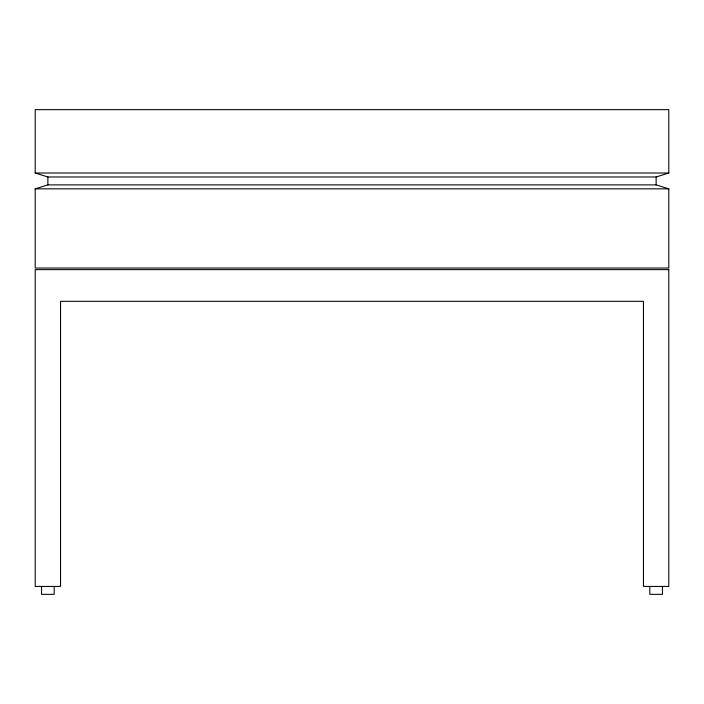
<?xml version="1.0" encoding="UTF-8"?>
<svg xmlns="http://www.w3.org/2000/svg" width="704" height="704" viewBox="0 0 704 704"><rect width="100%" height="100%" fill="white"/><g stroke="black" fill="none" stroke-linecap="round" stroke-linejoin="round"><path stroke-width="1.06" d="M35.2 188.848L47.872 184.888L656.128 184.888L668.8 188.848L668.8 268.048L35.2 268.048L35.2 188.848L668.8 188.848M656.128 176.968L668.8 173.008L668.8 109.648L35.2 109.648L35.2 173.008L47.872 176.968L656.128 176.968L656.128 184.888M35.2 173.008L668.8 173.008M662.446 586.432L662.446 594.352L649.81 594.352L649.81 586.432M54.19 586.432L54.19 594.352L41.554 594.352L41.554 586.432M47.872 176.968L47.872 184.888M668.8 269.632L35.2 269.632L35.2 586.432L60.544 586.432L60.544 301.312L643.456 301.312L643.456 586.432L668.8 586.432L668.8 269.632"/></g></svg>
